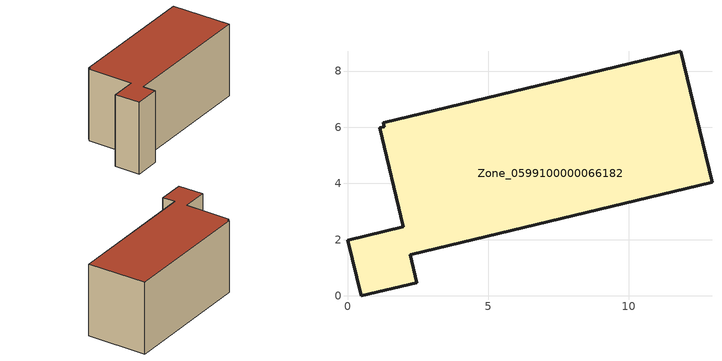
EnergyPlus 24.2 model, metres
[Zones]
Zone_0599100000066182
 floor ground (C_G): 1.16,5.98 1.31,6.02 1.28,6.17 11.85,8.71 12.97,4.04 2.23,1.47 2.47,0.47 0.49,0 0,1.98 1.99,2.46 z0
 wall outside (C_F): 0,1.98 0.49,0 2.47,0.47 2.23,1.47 12.97,4.04 11.85,8.71 1.28,6.17 1.31,6.02 1.16,5.98 1.99,2.46 0,1.98 z0:5.83
 roof outside (C_R): 1.31,6.02 1.16,5.98 1.99,2.46 0,1.98 0.49,0 2.47,0.47 2.23,1.47 12.97,4.04 11.85,8.71 1.28,6.17 z5.83
[BUILDING]
Pand.0599100000066182: North Axis=0; Terrain=City; Loads Convergence Tolerance Value=0.04; Temperature Convergence Tolerance Value=0.4; Solar Distribution=FullExterior; Maximum Number of Warmup Days=25; Minimum Number of Warmup Days=1
[Site:Location]
Rotterdam.The.Hague.AP_ZH_NLD Design_Conditions: Latitude=51.96; Longitude=4.45; Time Zone=1; Elevation=-4.5
[SITE:GROUNDTEMPERATURE:BUILDINGSURFACE]
18, 18, 18, 18, 18, 18, 18, 18, 18, 18, 18, 18
[MATERIAL] Thermal Absorptance=0.9; Solar Absorptance=0.7; Visible Absorptance=0.7
Name | Roughness | Thickness | Conductivity | Density | Specific Heat
G.TI.1975-1991 | MediumSmooth | 0.15 | 0.288461 | 540 | 1210
F.TI.1975-1991 | Rough | 0.3 | 0.230769 | 1920 | 840
R.TI.1975-1991 | MediumRough | 0.2 | 0.153846 | 1500 | 1000
[CONSTRUCTION]
C_G: G.TI.1975-1991
C_F: F.TI.1975-1991
C_R: R.TI.1975-1991
[ZONE]
Zone_0599100000066182: Type=1; Multiplier=1; Ceiling Height=Autocalculate; Volume=Autocalculate; Floor Area=autocalculate; Part of Total Floor Area=Yes
[ZONEINFILTRATION:DESIGNFLOWRATE]
Infil_Zone_0599100000066182: Zone or ZoneList or Space or SpaceList=Zone_0599100000066182; Schedule=AlwaysOn; Design Flow Rate Calculation Method=Flow/Area; Flow Rate per Floor Area=0.003; Constant Term Coefficient=1; Temperature Term Coefficient=0; Velocity Term Coefficient=0; Velocity Squared Term Coefficient=0
[HVACTEMPLATE:ZONE:IDEALLOADSAIRSYSTEM]
Zone_0599100000066182: Maximum Heating Supply Air Temperature=50; Minimum Cooling Supply Air Temperature=13; Maximum Heating Supply Air Humidity Ratio=0.0156; Minimum Cooling Supply Air Humidity Ratio=0.0077; Heating Limit=NoLimit; Cooling Limit=NoLimit; Dehumidification Control Type=ConstantSensibleHeatRatio; Cooling Sensible Heat Ratio=0.7; Dehumidification Setpoint=60; Humidification Control Type=None; Humidification Setpoint=30; Outdoor Air Method=None; Outdoor Air Flow Rate per Person=0.00944; Outdoor Air Flow Rate per Zone Floor Area=0; Outdoor Air Flow Rate per Zone=0; Demand Controlled Ventilation Type=None; Outdoor Air Economizer Type=NoEconomizer; Heat Recovery Type=None; Sensible Heat Recovery Effectiveness=0.7; Latent Heat Recovery Effectiveness=0.65
[ZONECONTROL:THERMOSTAT]
ThermostatControl_Zone_0599100000066182: Zone or ZoneList=Zone_0599100000066182; Control Type Schedule=DualSetpointControlType; Control 1=Thermostat_Zone_0599100000066182; Temperature Difference Between Cutout And Setpoint=0
[THERMOSTATSETPOINT:DUALSETPOINT]
Thermostat_Zone_0599100000066182: Heating Setpoint Temperature Schedule=HeatingSetpoint_Zone_0599100000066182; Cooling Setpoint Temperature Schedule=CoolingSetpoint_Zone_0599100000066182
[SCHEDULE:COMPACT]
HeatingSetpoint_Zone_0599100000066182: Through: 12/31, For: AllDays, Until: 24:00, 21
CoolingSetpoint_Zone_0599100000066182: Through: 12/31, For: AllDays, Until: 24:00, 24
DualSetpointControlType: Through: 12/31, For: AllDays, Until: 24:00, 4
AlwaysOn: Through: 12/31, For: AllDays, Until: 24:00, 1
